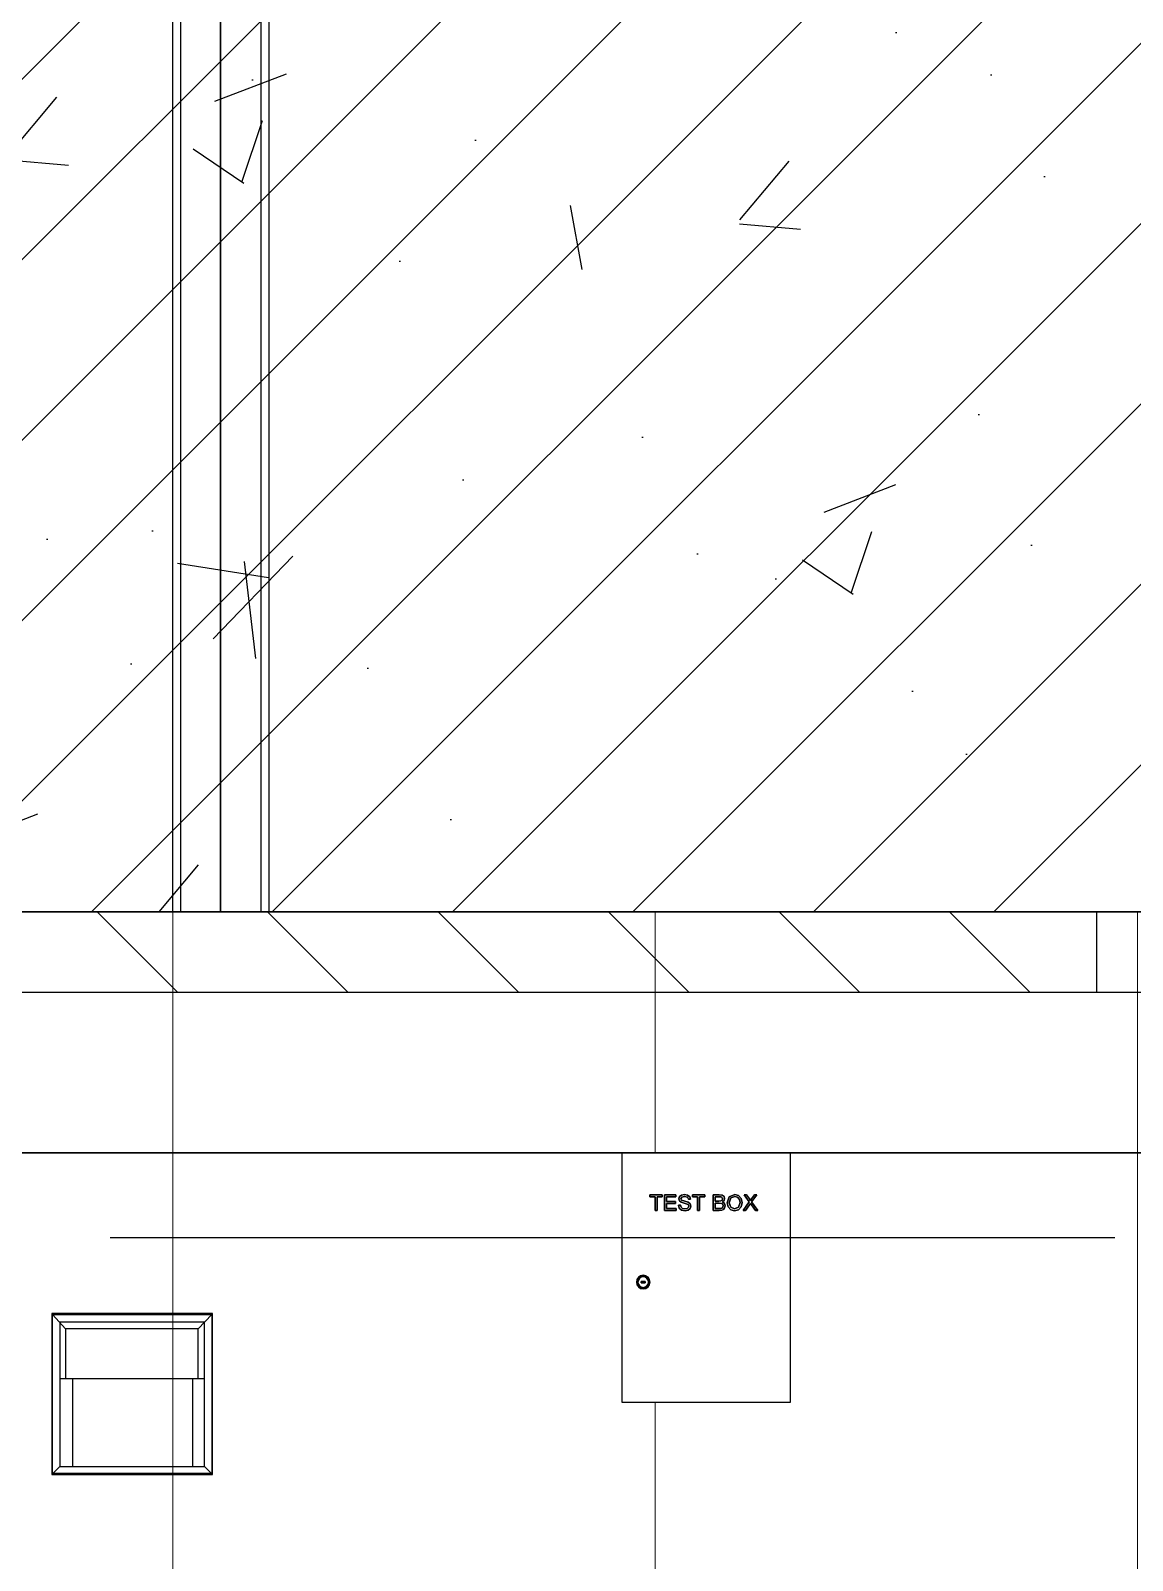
# Model space of a CAD drawing. Header units: millimetres. Extents: x -4391136 to -1798569, y -886572 to -291056.
# Drawn here: x -2254187 to -2252816, y -394347 to -392444 of the extents above; entities that cross this region are included whole.
import ezdxf

# ---------------------------------------------------------------- set-up
doc = ezdxf.new("R2010")
doc.units = ezdxf.units.MM
doc.set_wipeout_variables(frame=1)
doc.linetypes.add('TA_GL_005.00000', pattern=[13.75, 5, -1.25, 1.25, -1.25, 5])
doc.linetypes.add('Xref-LOUVER-E1-E4$0$HIDDEN2', pattern=[4.7625, 3.175, -1.5875])
for name, color, linetype in [('000 - 0_SYM_DWG_GRIDLINE_MAIN_COLOR_251', 7, 'Continuous'), ('000 - CONCRETE_COL_CUT_COLOR_5', 7, 'Continuous'), ('000 - CONCRETE_COL_HATCH_', 7, 'Continuous'), ('000 - CONCRETE_COL_WIPEOUT_', 7, 'Continuous'), ('000 - CONCRETE_PRECAST_MAIN_COLOR_1', 7, 'Continuous'), ('000 - CONCRETE_PRECAST_WIPEOUT_', 7, 'Continuous'), ('000 - CONCRETE_WALL_MAIN_COLOR_1', 7, 'Continuous'), ('_PP-Dim', 7, 'Continuous'), ('Xref-E1-E4$0$E2_Ent2-CRD$0$_Col', 7, 'Continuous'), ('Xref-E1-E4$0$E2_Ent2-CRD$0$_Hatch', 7, 'Continuous'), ('Xref-E1-E4$0$E2_Ent2-CRD$0$A-200-M_WALL_EXT', 7, 'Continuous'), ('Xref-LOUVER-E1-E4$0$_PRECAST', 7, 'Xref-LOUVER-E1-E4$0$HIDDEN2')]:
    doc.layers.add(name, color=color, linetype=linetype)
doc.styles.add('TA', font='', dxfattribs={"height": 4.5})
doc.styles.get('TA').set_extended_font_data('Cordia New')
pattern_1 = [(135, (-97966.48, -101250), (-106.06602, -106.06602), [])]

# ---------------------------------------------------------------- blocks, each defined once
blk = doc.blocks.new('W-1-PP17-ENT2_REV00_20260527-020919_ELEVATION_2_ST')
at = {"layer": 'Xref-E1-E4$0$E2_Ent2-CRD$0$_Hatch', "lineweight": -3}
h = blk.add_hatch(dxfattribs=at)
h.set_pattern_fill('FP_5', style=0, pattern_type=2)
h.set_pattern_definition(pattern_1)
h.paths.add_polyline_path([(-19735, 102190), (-19735, 103500), (-22025, 103500), (-22025, 102190), (-20233.7, 102190)])
h = blk.add_hatch(dxfattribs=at)
h.set_pattern_fill('FP_5', style=0, pattern_type=2)
h.set_pattern_definition(pattern_1)
h.paths.add_polyline_path([(-19735, 102190), (-19735, 103500), (-22025, 103500), (-22025, 102190), (-20233.7, 102190)])
at = {"layer": 'Xref-E1-E4$0$E2_Ent2-CRD$0$_Col', "color": 7}
blk.add_lwpolyline([(-19735, 102190), (-19735, 114090), (-19235, 114090), (-19235, 102190)], dxfattribs=at)
at = {"layer": 'Xref-E1-E4$0$E2_Ent2-CRD$0$A-200-M_WALL_EXT', "color": 7, "lineweight": -3}
for p, q in [((-19735, 102190), (-19735, 103500)), ((-22025, 102190), (970, 102190))]:
    blk.add_line(p, q, dxfattribs=at)
at = {"layer": 'Xref-LOUVER-E1-E4$0$_PRECAST', "color": 7}
blk.add_line((-22275, 102290), (-16435, 102290), dxfattribs=at)
blk.add_lwpolyline([(-20825, 102290), (-20825, 105290)], dxfattribs=at)
blk = doc.blocks.new('*U1514')
at = {"layer": '000 - 0_SYM_DWG_GRIDLINE_MAIN_COLOR_251', "color": 7, "linetype": 'ByBlock', "ltscale": 5}
blk.add_line((20, 0), (-622.815, 0), dxfattribs=at)
at = {"color": 7, "style": 'TA', "flags": 1}
blk.add_attdef('LOCATION', (6, -6), '', height=4.5, rotation=270, dxfattribs=at)
blk = doc.blocks.new('DPA_Curved type C_Left_Corner 1 - Curved Type C_Left_Corner 1-31266682-ENTRANCE 2 - ENLARGE ELEVATION 2')
at = {"layer": '000 - CONCRETE_PRECAST_MAIN_COLOR_1', "color": 7}
for p, q in [((-517533.9, 105290), (-517533.9, 102290)), ((-517523.9, 105290), (-517523.9, 102290)), ((-517523.9, 105290), (-517523.9, 102290)), ((-517473.9, 105290), (-517473.9, 102290)), ((-517473.9, 105290), (-517473.9, 102290)), ((-518973.9, 102290), (-517473.9, 102290)), ((-517533.9, 102290), (-518457.3, 102290)), ((-517523.9, 102290), (-517533.9, 102290)), ((-517473.9, 102290), (-517523.9, 102290))]:
    blk.add_line(p, q, dxfattribs=at)
blk = doc.blocks.new('DPA_Curved type A - Curved Type A-31239856-ENTRANCE 2 - ENLARGE ELEVATION 2')
at = {"layer": '000 - CONCRETE_PRECAST_MAIN_COLOR_1', "color": 7}
for p, q in [((-517473.9, 102290), (-517473.9, 105290)), ((-517473.9, 105290), (-517473.9, 102290)), ((-517423.9, 105290), (-517423.9, 102290)), ((-517423.9, 105290), (-517423.9, 102290)), ((-517413.9, 105290), (-517413.9, 102290)), ((-517473.9, 102290), (-515973.9, 102290)), ((-517423.9, 102290), (-517473.9, 102290)), ((-517413.9, 102290), (-517423.9, 102290)), ((-516033.9, 102290), (-517413.9, 102290))]:
    blk.add_line(p, q, dxfattribs=at)
blk = doc.blocks.new('ACM_TEST BOX - test box-V121-ENTRANCE 2 - ENLARGE ELEVATION 2')
at = {"layer": '000 - CONCRETE_WALL_MAIN_COLOR_1', "color": 7}
for p, q in [((-516764.8, 101990), (-516974.8, 101990)), ((-516974.8, 101990), (-516974.8, 101680)), ((-516974.8, 101990), (-516764.8, 101990)), ((-516764.8, 101680), (-516764.8, 101990)), ((-516924.4, 101938), (-516939.7, 101938)), ((-516939.7, 101938), (-516939.7, 101935.5)), ((-516939.7, 101935.5), (-516939.7, 101938)), ((-516939.7, 101938), (-516924.4, 101938)), ((-516939.7, 101935.5), (-516933.3, 101935.5)), ((-516933.3, 101935.5), (-516939.7, 101935.5)), ((-516933.3, 101935.5), (-516933.3, 101918.3)), ((-516933.3, 101918.3), (-516933.3, 101935.5)), ((-516930.8, 101918.3), (-516930.8, 101935.5)), ((-516930.8, 101935.5), (-516924.4, 101935.5)), ((-516924.4, 101935.5), (-516930.8, 101935.5)), ((-516930.8, 101935.5), (-516930.8, 101918.3)), ((-516924.4, 101935.5), (-516924.4, 101938)), ((-516924.4, 101938), (-516924.4, 101935.5)), ((-516907.4, 101938), (-516921.6, 101938)), ((-516921.6, 101938), (-516921.6, 101918.3)), ((-516921.6, 101918.3), (-516921.6, 101938)), ((-516921.6, 101938), (-516907.4, 101938)), ((-516919.1, 101929.7), (-516919.1, 101935.5)), ((-516919.1, 101935.5), (-516907.4, 101935.5)), ((-516907.4, 101935.5), (-516919.1, 101935.5)), ((-516919.1, 101935.5), (-516919.1, 101929.7)), ((-516907.4, 101935.5), (-516907.4, 101938)), ((-516907.4, 101938), (-516907.4, 101935.5)), ((-516902.9, 101935.7), (-516903.7, 101932.9)), ((-516903.7, 101932.9), (-516902.9, 101935.7)), ((-516903.7, 101932.9), (-516903.1, 101930.4)), ((-516903.1, 101930.4), (-516903.7, 101932.9)), ((-516900.4, 101937.6), (-516902.9, 101935.7)), ((-516902.9, 101935.7), (-516900.4, 101937.6)), ((-516901.3, 101932.9), (-516900.2, 101935)), ((-516900.2, 101935), (-516901.3, 101932.9)), ((-516900.5, 101931.2), (-516901.3, 101932.9)), ((-516901.3, 101932.9), (-516900.5, 101931.2)), ((-516896.7, 101938.3), (-516900.4, 101937.6)), ((-516900.4, 101937.6), (-516897.1, 101938.2)), ((-516900.2, 101935), (-516896.7, 101935.8)), ((-516897.1, 101935.7), (-516900.2, 101935)), ((-516892.9, 101937.6), (-516896.7, 101938.3)), ((-516896.7, 101938.3), (-516892.9, 101937.6)), ((-516896.7, 101935.8), (-516893.1, 101935)), ((-516893.1, 101935), (-516896.7, 101935.8)), ((-516893.1, 101935), (-516891.7, 101932.4)), ((-516891.7, 101932.4), (-516893.1, 101935)), ((-516890.3, 101935.5), (-516892.9, 101937.6)), ((-516892.9, 101937.6), (-516890.3, 101935.5)), ((-516891.7, 101932.4), (-516889.3, 101932.4)), ((-516889.3, 101932.4), (-516891.7, 101932.4)), ((-516889.3, 101932.4), (-516890.3, 101935.5)), ((-516890.3, 101935.5), (-516889.3, 101932.4)), ((-516871.4, 101938), (-516886.8, 101938)), ((-516886.8, 101938), (-516886.8, 101935.5)), ((-516886.8, 101935.5), (-516886.8, 101938)), ((-516886.8, 101938), (-516871.4, 101938)), ((-516886.8, 101935.5), (-516880.4, 101935.5)), ((-516880.4, 101935.5), (-516886.8, 101935.5)), ((-516880.4, 101935.5), (-516880.4, 101918.3)), ((-516880.4, 101918.3), (-516880.4, 101935.5)), ((-516877.9, 101918.3), (-516877.9, 101935.5)), ((-516877.9, 101935.5), (-516871.4, 101935.5)), ((-516871.4, 101935.5), (-516877.9, 101935.5)), ((-516877.9, 101935.5), (-516877.9, 101918.3)), ((-516871.4, 101935.5), (-516871.4, 101938)), ((-516871.4, 101938), (-516871.4, 101935.5)), ((-516853.5, 101938), (-516861, 101938)), ((-516861, 101938), (-516861, 101918.3)), ((-516861, 101918.3), (-516861, 101938)), ((-516861, 101938), (-516853.5, 101938)), ((-516858.5, 101930), (-516858.5, 101935.5)), ((-516858.5, 101935.5), (-516854.4, 101935.5)), ((-516854.4, 101935.5), (-516858.5, 101935.5)), ((-516858.5, 101935.5), (-516858.5, 101930)), ((-516854.4, 101935.5), (-516851.2, 101935.3)), ((-516851.2, 101935.3), (-516854.4, 101935.5)), ((-516849.8, 101937.4), (-516853.5, 101938)), ((-516853.5, 101938), (-516849.8, 101937.4)), ((-516851.2, 101935.3), (-516849.8, 101934.3)), ((-516849.8, 101934.3), (-516851.2, 101935.3)), ((-516847.6, 101935.6), (-516849.8, 101937.4)), ((-516849.8, 101937.4), (-516847.6, 101935.6)), ((-516849.8, 101934.3), (-516849.3, 101932.7)), ((-516849.3, 101932.7), (-516849.8, 101934.3)), ((-516849.3, 101932.7), (-516849.8, 101931.1)), ((-516849.8, 101931.1), (-516849.3, 101932.7)), ((-516846.8, 101933.1), (-516847.6, 101935.6)), ((-516847.6, 101935.6), (-516846.8, 101933.1)), ((-516847.5, 101930.8), (-516846.8, 101933.1)), ((-516846.8, 101933.1), (-516847.5, 101930.8)), ((-516841.1, 101935.5), (-516843.7, 101927.9)), ((-516843.7, 101927.9), (-516841.1, 101935.5)), ((-516841.3, 101927.9), (-516839.2, 101934)), ((-516839.2, 101934), (-516841.3, 101927.9)), ((-516834.3, 101938.3), (-516841.1, 101935.5)), ((-516841.1, 101935.5), (-516834.3, 101938.3)), ((-516839.2, 101934), (-516834.3, 101935.8)), ((-516834.3, 101935.8), (-516839.2, 101934)), ((-516829.4, 101937), (-516834.3, 101938.3)), ((-516834.3, 101938.3), (-516829.4, 101937)), ((-516834.3, 101935.8), (-516830.7, 101934.9)), ((-516830.7, 101934.9), (-516834.3, 101935.8)), ((-516830.7, 101934.9), (-516828.3, 101932.2)), ((-516828.3, 101932.2), (-516830.7, 101934.9)), ((-516826.1, 101933.4), (-516829.4, 101937)), ((-516829.4, 101937), (-516826.1, 101933.4)), ((-516828.3, 101932.2), (-516827.4, 101928.1)), ((-516827.4, 101928.1), (-516828.3, 101932.2)), ((-516825, 101928.1), (-516826.1, 101933.4)), ((-516826.1, 101933.4), (-516825, 101928.1)), ((-516819.6, 101938), (-516822.5, 101938)), ((-516822.5, 101938), (-516816.2, 101929)), ((-516816.2, 101929), (-516822.5, 101938)), ((-516822.5, 101938), (-516819.6, 101938)), ((-516816, 101932.9), (-516819.6, 101938)), ((-516819.6, 101938), (-516816, 101932.9)), ((-516814.8, 101931), (-516816, 101932.9)), ((-516816, 101932.9), (-516814.8, 101931)), ((-516813.4, 101933), (-516814.8, 101931)), ((-516814.8, 101931), (-516813.4, 101933)), ((-516809.8, 101938), (-516813.4, 101933)), ((-516813.4, 101933), (-516809.8, 101938)), ((-516813.2, 101929), (-516806.8, 101938)), ((-516806.8, 101938), (-516813.2, 101929)), ((-516806.8, 101938), (-516809.8, 101938)), ((-516809.8, 101938), (-516806.8, 101938)), ((-516933.3, 101918.3), (-516930.8, 101918.3)), ((-516930.8, 101918.3), (-516933.3, 101918.3)), ((-516921.6, 101918.3), (-516907.1, 101918.3)), ((-516907.1, 101918.3), (-516921.6, 101918.3)), ((-516908.1, 101929.7), (-516919.1, 101929.7)), ((-516919.1, 101929.7), (-516908.1, 101929.7)), ((-516919.1, 101920.8), (-516919.1, 101927.2)), ((-516919.1, 101927.2), (-516908.1, 101927.2)), ((-516908.1, 101927.2), (-516919.1, 101927.2)), ((-516919.1, 101927.2), (-516919.1, 101920.8)), ((-516907.1, 101920.8), (-516919.1, 101920.8)), ((-516919.1, 101920.8), (-516907.1, 101920.8)), ((-516908.1, 101927.2), (-516908.1, 101929.7)), ((-516908.1, 101929.7), (-516908.1, 101927.2)), ((-516907.1, 101918.3), (-516907.1, 101920.8)), ((-516907.1, 101920.8), (-516907.1, 101918.3)), ((-516904.4, 101925.1), (-516903.3, 101921.3)), ((-516901.9, 101925.1), (-516904.4, 101925.1)), ((-516904.4, 101925.1), (-516901.9, 101925.1)), ((-516903.3, 101921.3), (-516904.4, 101925.1)), ((-516903.3, 101921.3), (-516900.5, 101918.8)), ((-516900.5, 101918.8), (-516903.3, 101921.3)), ((-516903.1, 101930.4), (-516901, 101928.6)), ((-516901, 101928.6), (-516903.1, 101930.4)), ((-516901.1, 101922.6), (-516901.9, 101925.1)), ((-516901.9, 101925.1), (-516901.1, 101922.6)), ((-516899.2, 101921), (-516901.1, 101922.6)), ((-516901.1, 101922.6), (-516899.2, 101921)), ((-516901, 101928.6), (-516897.1, 101927.4)), ((-516897.1, 101927.4), (-516901, 101928.6)), ((-516896.5, 101929.9), (-516900.5, 101931.2)), ((-516900.5, 101931.2), (-516896.5, 101929.9)), ((-516900.5, 101918.8), (-516896.1, 101918)), ((-516896.1, 101918), (-516900.5, 101918.8)), ((-516896.2, 101920.4), (-516899.2, 101921)), ((-516899.2, 101921), (-516896.2, 101920.4)), ((-516897.1, 101927.4), (-516893.5, 101926.4)), ((-516893.5, 101926.4), (-516897.1, 101927.4)), ((-516892.1, 101928.6), (-516896.5, 101929.9)), ((-516896.5, 101929.9), (-516892.1, 101928.6)), ((-516893.6, 101920.9), (-516896.2, 101920.4)), ((-516896.2, 101920.4), (-516893.6, 101920.9)), ((-516896.1, 101918), (-516892.4, 101918.8)), ((-516892.4, 101918.8), (-516896.1, 101918)), ((-516892, 101922.1), (-516893.6, 101920.9)), ((-516893.6, 101920.9), (-516892, 101922.1)), ((-516893.5, 101926.4), (-516891.8, 101925.3)), ((-516891.8, 101925.3), (-516893.5, 101926.4)), ((-516892.4, 101918.8), (-516889.9, 101920.9)), ((-516889.9, 101920.9), (-516892.4, 101918.8)), ((-516889.7, 101926.6), (-516892.1, 101928.6)), ((-516892.1, 101928.6), (-516889.7, 101926.6)), ((-516891.4, 101923.8), (-516892, 101922.1)), ((-516892, 101922.1), (-516891.4, 101923.8)), ((-516891.8, 101925.3), (-516891.4, 101923.8)), ((-516891.4, 101923.8), (-516891.8, 101925.3)), ((-516889.9, 101920.9), (-516889, 101923.8)), ((-516889, 101923.8), (-516889.9, 101920.9)), ((-516889, 101923.8), (-516889.7, 101926.6)), ((-516889.7, 101926.6), (-516889, 101923.8)), ((-516880.4, 101918.3), (-516877.9, 101918.3)), ((-516877.9, 101918.3), (-516880.4, 101918.3)), ((-516861, 101918.3), (-516853.5, 101918.3)), ((-516853.5, 101918.3), (-516861, 101918.3)), ((-516854, 101930), (-516858.5, 101930)), ((-516858.5, 101930), (-516854, 101930)), ((-516858.5, 101920.8), (-516858.5, 101927.5)), ((-516858.5, 101927.5), (-516853.7, 101927.5)), ((-516853.7, 101927.5), (-516858.5, 101927.5)), ((-516858.5, 101927.5), (-516858.5, 101920.8)), ((-516853.5, 101920.8), (-516858.5, 101920.8)), ((-516858.5, 101920.8), (-516853.5, 101920.8)), ((-516851.4, 101930.2), (-516854, 101930)), ((-516854, 101930), (-516851.4, 101930.2)), ((-516853.7, 101927.5), (-516850.7, 101927.2)), ((-516850.7, 101927.2), (-516853.7, 101927.5)), ((-516851.6, 101920.9), (-516853.5, 101920.8)), ((-516853.5, 101920.8), (-516851.6, 101920.9)), ((-516853.5, 101918.3), (-516850.4, 101918.6)), ((-516850.4, 101918.6), (-516853.5, 101918.3)), ((-516850.1, 101921.4), (-516851.6, 101920.9)), ((-516851.6, 101920.9), (-516850.1, 101921.4)), ((-516849.8, 101931.1), (-516851.4, 101930.2)), ((-516851.4, 101930.2), (-516849.8, 101931.1)), ((-516850.7, 101927.2), (-516849.1, 101926.1)), ((-516849.1, 101926.1), (-516850.7, 101927.2)), ((-516850.4, 101918.6), (-516848.2, 101919.6)), ((-516848.2, 101919.6), (-516850.4, 101918.6)), ((-516848.7, 101924.1), (-516850.1, 101921.4)), ((-516850.1, 101921.4), (-516848.7, 101924.1)), ((-516849.5, 101929.1), (-516847.5, 101930.8)), ((-516847.5, 101930.8), (-516849.5, 101929.1)), ((-516847.1, 101927.2), (-516849.5, 101929.1)), ((-516849.5, 101929.1), (-516847.1, 101927.2)), ((-516849.1, 101926.1), (-516848.7, 101924.1)), ((-516848.7, 101924.1), (-516849.1, 101926.1)), ((-516848.2, 101919.6), (-516846.8, 101921.5)), ((-516846.8, 101921.5), (-516848.2, 101919.6)), ((-516846.2, 101924.2), (-516847.1, 101927.2)), ((-516847.1, 101927.2), (-516846.2, 101924.2)), ((-516846.8, 101921.5), (-516846.2, 101924.2)), ((-516846.2, 101924.2), (-516846.8, 101921.5)), ((-516843.7, 101927.9), (-516842.6, 101923)), ((-516842.6, 101923), (-516843.7, 101927.9)), ((-516842.6, 101923), (-516839.3, 101919.3)), ((-516839.3, 101919.3), (-516842.6, 101923)), ((-516839.3, 101922.4), (-516841.3, 101927.9)), ((-516841.3, 101927.9), (-516839.3, 101922.4)), ((-516834.4, 101920.4), (-516839.3, 101922.4)), ((-516839.3, 101922.4), (-516834.4, 101920.4)), ((-516839.3, 101919.3), (-516834.4, 101918)), ((-516834.4, 101918), (-516839.3, 101919.3)), ((-516829.4, 101922.4), (-516834.4, 101920.4)), ((-516834.4, 101920.4), (-516829.4, 101922.4)), ((-516834.4, 101918), (-516829.6, 101919.2)), ((-516829.6, 101919.2), (-516834.4, 101918)), ((-516829.6, 101919.2), (-516826.2, 101922.8)), ((-516826.2, 101922.8), (-516829.6, 101919.2)), ((-516827.4, 101928.1), (-516829.4, 101922.4)), ((-516829.4, 101922.4), (-516827.4, 101928.1)), ((-516826.2, 101922.8), (-516825, 101928.1)), ((-516825, 101928.1), (-516826.2, 101922.8)), ((-516816.2, 101929), (-516823.7, 101918.3)), ((-516823.7, 101918.3), (-516816.2, 101929)), ((-516823.7, 101918.3), (-516820.7, 101918.3)), ((-516820.7, 101918.3), (-516823.7, 101918.3)), ((-516820.7, 101918.3), (-516815.8, 101925.3)), ((-516815.8, 101925.3), (-516820.7, 101918.3)), ((-516815.8, 101925.3), (-516814.7, 101926.9)), ((-516814.7, 101926.9), (-516815.8, 101925.3)), ((-516814.7, 101926.9), (-516813.6, 101925.4)), ((-516813.6, 101925.4), (-516814.7, 101926.9)), ((-516813.6, 101925.4), (-516808.5, 101918.3)), ((-516808.5, 101918.3), (-516813.6, 101925.4)), ((-516805.6, 101918.3), (-516813.2, 101929)), ((-516813.2, 101929), (-516805.6, 101918.3)), ((-516808.5, 101918.3), (-516805.6, 101918.3)), ((-516805.6, 101918.3), (-516808.5, 101918.3)), ((-516950.7, 101828.5), (-516950.7, 101830)), ((-516950.7, 101830), (-516945.7, 101830)), ((-516945.7, 101830), (-516950.7, 101830)), ((-516950.7, 101830), (-516950.7, 101828.5)), ((-516945.7, 101828.5), (-516950.7, 101828.5)), ((-516950.7, 101828.5), (-516945.7, 101828.5)), ((-516945.7, 101830), (-516945.7, 101828.5)), ((-516945.7, 101828.5), (-516945.7, 101830)), ((-516974.8, 101680), (-516764.8, 101680))]:
    blk.add_line(p, q, dxfattribs=at)
for radius, start, end in [(8.51, 0, 180), (8.51, 0, 180), (7.56, 0, 180), (7.56, 0, 180), (8.51, 180, 0), (8.51, 180, 0), (7.56, 180, 0), (7.56, 180, 0), (6.56, 0, 180), (6.56, 0, 180), (6.56, 180, 0), (6.56, 180, 0)]:
    blk.add_arc((-516948.1, 101829.3), radius, start, end, dxfattribs=at)
blk = doc.blocks.new('DPA_LIGHTING_WALL MOUNT_WLL711 1 - 10W LED_use_-V131-ENTRANCE 2 - ENLARGE ELEVATION 2')
at = {"layer": '000 - CONCRETE_WALL_MAIN_COLOR_1', "color": 7}
for p, q in [((-517483.9, 101790), (-517683.9, 101790)), ((-517683.9, 101790), (-517683.9, 101590)), ((-517682.9, 101789), (-517666.8, 101771)), ((-517682.9, 101789), (-517484.9, 101789)), ((-517682.9, 101591), (-517682.9, 101789)), ((-517673.9, 101780), (-517493.9, 101780)), ((-517673.9, 101780), (-517673.9, 101600)), ((-517501.8, 101771), (-517484.9, 101789)), ((-517493.9, 101600), (-517493.9, 101780)), ((-517484.9, 101789), (-517484.9, 101591)), ((-517483.9, 101590), (-517483.9, 101790)), ((-517501.8, 101771), (-517666.8, 101771)), ((-517666.8, 101771), (-517666.8, 101709.4)), ((-517501.8, 101709.4), (-517501.8, 101771)), ((-517673.9, 101709.4), (-517493.9, 101709.4)), ((-517658.2, 101709.4), (-517658.2, 101600)), ((-517508.5, 101600), (-517508.5, 101709.4)), ((-517683.9, 101590), (-517673.9, 101600)), ((-517683.9, 101590), (-517483.9, 101590)), ((-517484.9, 101591), (-517682.9, 101591)), ((-517673.9, 101600), (-517493.9, 101600)), ((-517483.9, 101590), (-517493.9, 101600))]:
    blk.add_line(p, q, dxfattribs=at)
blk = doc.blocks.new('A$C3de08056')
at = {"layer": '000 - CONCRETE_WALL_MAIN_COLOR_1', "lineweight": 9}
h = blk.add_hatch(dxfattribs=at)
h.set_pattern_fill('FP_5', style=0, pattern_type=2)
h.set_pattern_definition([(90, (-5209.9, -3900), (-600, 4e-14), [])])
h.paths.add_polyline_path([(-28499.9, -4200), (-5104.9, -4200), (-5104.9, -3900), (-28499.9, -3900), (-28499.9, -4130.1)])
h = blk.add_hatch(dxfattribs=at)
h.set_pattern_fill('FP_1', style=0, pattern_type=2)
h.set_pattern_definition([(90, (-5209.9, -4840), (-600, 4e-14), [])])
h.paths.add_polyline_path([(-28609.9, -5100), (-28597.4, -5100), (-28597.4, -5095), (-28002.4, -5095), (-28002.4, -5100), (-27998.1, -5100), (-27998.1, -5095), (-27403.1, -5095), (-27403.1, -5100), (-27398.8, -5100), (-27398.8, -5095), (-26803.8, -5095), (-26803.8, -5100), (-26799.6, -5100), (-26799.6, -5095), (-26204.6, -5095), (-26204.6, -5100), (-26200.3, -5100), (-26200.3, -5095), (-25605.3, -5095), (-25605.3, -5100), (-25601, -5100), (-25601, -5095), (-25006, -5095), (-25006, -5100), (-25001.7, -5100), (-25001.7, -5095), (-24406.7, -5095), (-24406.7, -5100), (-24402.4, -5100), (-24402.4, -5095), (-23807.4, -5095), (-23807.4, -5100), (-23803.1, -5100), (-23803.1, -5095), (-23208.1, -5095), (-23208.1, -5100), (-23203.8, -5100), (-23203.8, -5095), (-22608.8, -5095), (-22608.8, -5100), (-22604.6, -5100), (-22604.6, -5095), (-22009.6, -5095), (-22009.6, -5100), (-22005.3, -5100), (-22005.3, -5095), (-21410.3, -5095), (-21410.3, -5100), (-21406, -5100), (-21406, -5095), (-20811, -5095), (-20811, -5100), (-20806.7, -5100), (-20806.7, -5095), (-20211.7, -5095), (-20211.7, -5100), (-20207.4, -5100), (-20207.4, -5095), (-19612.4, -5095), (-19612.4, -5099.9), (-19607.4, -5099.9), (-19607.4, -5095), (-19128.4, -5094.5), (-6372.4, -4950), (-6372.4, -4945), (-5177.6, -4945), (-5177.6, -4950), (-5172.8, -4950), (-5172.8, -4945), (-5054.9, -4945), (-5054.9, -4850), (-28649.9, -4850), (-28649.9, -5100)])
h.paths.add_polyline_path([(-26298.1, -4840), (-5054.9, -4840), (-5054.9, -4200), (-5545.8, -4200), (-5545.8, -4510), (-5755.8, -4510), (-5755.8, -4200), (-26290.8, -4200), (-26290.8, -4510), (-26500.8, -4510), (-26500.8, -4200), (-28649.9, -4200), (-28649.9, -4840), (-26548, -4840)])
h.paths.add_polyline_path([(-28290.5, -4527.5), (-28306.9, -4521.9), (-28316.6, -4508.5), (-28316.3, -4491), (-28306.6, -4477.7), (-28290.5, -4472.5), (-28274.1, -4478.1), (-28264.3, -4492.3), (-28264.7, -4509), (-28274.4, -4522.3), (-28288.1, -4526.7)])
h.paths.add_polyline_path([(-28288.5, -4516.7), (-28278.1, -4512.4), (-28274.3, -4502), (-28279.7, -4502), (-28282.5, -4508.1), (-28288.5, -4510.7), (-28288.5, -4515.9)])
h.paths.add_polyline_path([(-28292.5, -4516.7), (-28292.5, -4510.7), (-28298.5, -4508.1), (-28302, -4502), (-28307.1, -4502.2), (-28302.3, -4512.6), (-28294.4, -4515.9)])
h.paths.add_polyline_path([(-28302, -4498), (-28301.2, -4498), (-28298.5, -4491.9), (-28292.5, -4489.3), (-28292.5, -4483.3), (-28302.8, -4487.6), (-28306.7, -4498), (-28305.4, -4498)])
h.paths.add_polyline_path([(-28273.8, -4498), (-28278.6, -4487.4), (-28288.5, -4483.3), (-28288.5, -4489.3), (-28282.2, -4492.3), (-28279, -4498), (-28274.3, -4498)])
h.paths.add_polyline_path([(-28290.5, -4343.9), (-28295.6, -4343.1), (-28296.1, -4338.3), (-28296.4, -4333.4), (-28296, -4326.9), (-28295.6, -4326.4), (-28301.1, -4325.8), (-28305.5, -4323), (-28305.5, -4314.2), (-28300.1, -4311.3), (-28297.3, -4310.8), (-28297.5, -4308.6), (-28301.5, -4306.4), (-28301.5, -4303.8), (-28303.9, -4303.8), (-28304.1, -4304.9), (-28307.8, -4315.2), (-28309.9, -4315.2), (-28310.2, -4303.8), (-28311.8, -4303.8), (-28310, -4299.5), (-28311.7, -4296.1), (-28309.9, -4296.1), (-28310, -4282), (-28311.2, -4279.8), (-28311.2, -4275.6), (-28309.9, -4273.3), (-28307.5, -4272.1), (-28302.8, -4271.9), (-28300, -4271.9), (-28295.6, -4265), (-28293.9, -4265), (-28293.9, -4263), (-28287, -4263), (-28287, -4265), (-28285.3, -4265), (-28281, -4271.9), (-28279.5, -4271.9), (-28279.9, -4283.5), (-28282.4, -4283.5), (-28282.1, -4292.2), (-28279.5, -4293.6), (-28279.5, -4306.4), (-28283.6, -4308.7), (-28283.4, -4311), (-28278.8, -4312.1), (-28275.5, -4314.2), (-28275.5, -4323), (-28279.9, -4325.8), (-28285.4, -4326.8), (-28284.5, -4327), (-28285.1, -4330.9), (-28285.3, -4331.7), (-28284.5, -4332.1), (-28285.1, -4335.7), (-28285.3, -4336.5), (-28284.5, -4336.9), (-28285, -4340), (-28285.4, -4343.1)])
h.paths.add_polyline_path([(-28314.8, -4300.8), (-28314.8, -4299.2), (-28313.9, -4300)])
h.paths.add_polyline_path([(-28311.9, -4298), (-28312.5, -4296.2), (-28311.7, -4296.1)])
h.paths.add_polyline_path([(-28302.5, -4296.1), (-28301.5, -4296.1), (-28301.5, -4293.6), (-28298.5, -4291.3), (-28298.9, -4283.5), (-28302.8, -4283.5), (-28302.8, -4296.1)])
h.paths.add_polyline_path([(-28306.4, -4279.2), (-28305.1, -4278.5), (-28305.1, -4277), (-28306.4, -4276.2), (-28307.7, -4277), (-28307.7, -4278.5), (-28306.8, -4279.2)])
at = {"layer": '000 - CONCRETE_WALL_MAIN_COLOR_1', "color": 7}
for p, q in [((-5104.9, -3900), (-28499.9, -3900)), ((-5054.9, -4200), (-28649.9, -4200)), ((-28499.9, -4200), (-5204.9, -4200)), ((-28499.9, -4200), (-5104.9, -4200))]:
    blk.add_line(p, q, dxfattribs=at)
at = {"layer": '000 - CONCRETE_PRECAST_MAIN_COLOR_1', "color": 7}
for name in ['DPA_Curved type C_Left_Corner 1 - Curved Type C_Left_Corner 1-31266682-ENTRANCE 2 - ENLARGE ELEVATION 2', 'DPA_Curved type A - Curved Type A-31239856-ENTRANCE 2 - ENLARGE ELEVATION 2']:
    blk.add_blockref(name, (490474, -106190), dxfattribs=at)
at = {"layer": '000 - CONCRETE_WALL_MAIN_COLOR_1', "color": 7}
for name in ['ACM_TEST BOX - test box-V121-ENTRANCE 2 - ENLARGE ELEVATION 2', 'DPA_LIGHTING_WALL MOUNT_WLL711 1 - 10W LED_use_-V131-ENTRANCE 2 - ENLARGE ELEVATION 2']:
    blk.add_blockref(name, (490474, -106190), dxfattribs=at)
blk = doc.blocks.new('W-1-PP17-ENT2_REV00_20260527-020919_ELEVATION_2_EX')
at = {"color": 7}
blk.add_blockref('A$C3de08056', (6174.9, 106190), dxfattribs=at)
blk = doc.blocks.new('W-1-PP17-ENT2_REV00_20260527-020919_ELEVATION_2_PRECAST')
at = {"color": 7}
blk.add_wipeout([(5840, 0), (0, 0), (0, -3000), (5840, -3000)], dxfattribs=at).dxf.layer = '000 - CONCRETE_PRECAST_WIPEOUT_'
at = {"layer": '000 - CONCRETE_COL_HATCH_'}
h = blk.add_hatch(dxfattribs=at)
h.set_pattern_fill('ANSI31')
h.set_pattern_definition([(45, (-112882316.63, -18304642.85), (-112.25320151, 112.25320151), [])])
h.paths.add_polyline_path([(5840, 0), (0, 0), (0, -3000), (5840, -3000)])
h = blk.add_hatch(dxfattribs=at)
h.set_pattern_fill('AR-CONC', scale=0.1)
h.set_pattern_definition([(50, (-112882316.6, -18304642.85), (910.923345, -79.6954277), [95.25, -1047.75]), (355, (-112882316.6, -18304642.85), (-176.217107, 955.284226), [76.2, -838.202921]), (100.4514447, (-112882240.7, -18304649.5), (734.7062355, 875.5887596), [80.950044, -890.451223]), (46.1842, (-112882316.6, -18304388.9), (1355.395204, -210.21164), [142.875, -1571.625]), (96.6355576, (-112882203.7, -18304406.4), (1187.02067, 1237.130623), [121.425116, -1335.67804]), (351.1841512, (-112882316.6, -18304388.9), (1187.02067, 1237.130623), [114.299835, -1257.29866]), (21, (-112882189.6, -18304452.35), (758.0719563, -511.325991), [95.25, -1047.75]), (326, (-112882189.6, -18304452.35), (309.010142, 920.9398306), [76.2, -838.2]), (71.451445, (-112882126.5, -18304495), (1067.0820964, 409.6138444), [80.950044, -890.449688]), (37.5, (-112882316.63, -18304642.85), (15.44301625, 422.7751944), [0, -828.04, 0, -850.9, 0, -841.375]), (7.5, (-112882316.63, -18304642.85), (334.0983126, 500.9028741), [0, -485.14, 0, -808.99, 0, -320.675]), (327.5, (-112882599.84, -18304642.85), (677.9529758, -28.64372), [0, -317.5, 0, -990.6, 0, -1314.45]), (317.5, (-112882726.84, -18304642.85), (740.645907, 127.1324552), [0, -412.75, 0, -657.86, 0, -933.45])])
h.paths.add_polyline_path([(5840, 0), (0, 0), (0, -3000), (5840, -3000)])
at = {"layer": '000 - CONCRETE_PRECAST_MAIN_COLOR_1', "color": 7}
blk.add_line((1450, -3000), (1450, 0), dxfattribs=at)
blk.add_lwpolyline([(5840, 0), (0, 0), (0, -3000), (5840, -3000), (5840, 0)], close=True, dxfattribs=at)

msp = doc.modelspace()

# ---------------------------------------------------------------- block references
at = {"layer": '000 - 0_SYM_DWG_GRIDLINE_MAIN_COLOR_251', "color": 7, "linetype": 'TA_GL_005.00000', "xscale": 50, "yscale": 50, "zscale": 50, "rotation": 180}
msp.add_blockref('*U1514', (-2259650.2, -393945.5), dxfattribs=at)
at = {"layer": '_PP-Dim', "color": 7}
msp.add_blockref('W-1-PP17-ENT2_REV00_20260527-020919_ELEVATION_2_ST', (-2233125.2, -495830.4), dxfattribs=at)

# ---------------------------------------------------------------- next in the draw order: block references
at = {"color": 7}
msp.add_blockref('W-1-PP17-ENT2_REV00_20260527-020919_ELEVATION_2_PRECAST', (-2255400.2, -390540.4), dxfattribs=at)

# ---------------------------------------------------------------- next in the draw order: block references
msp.add_blockref('W-1-PP17-ENT2_REV00_20260527-020919_ELEVATION_2_EX', (-2233125.2, -495830.4), dxfattribs=at)

doc.saveas('drawing.dxf')
